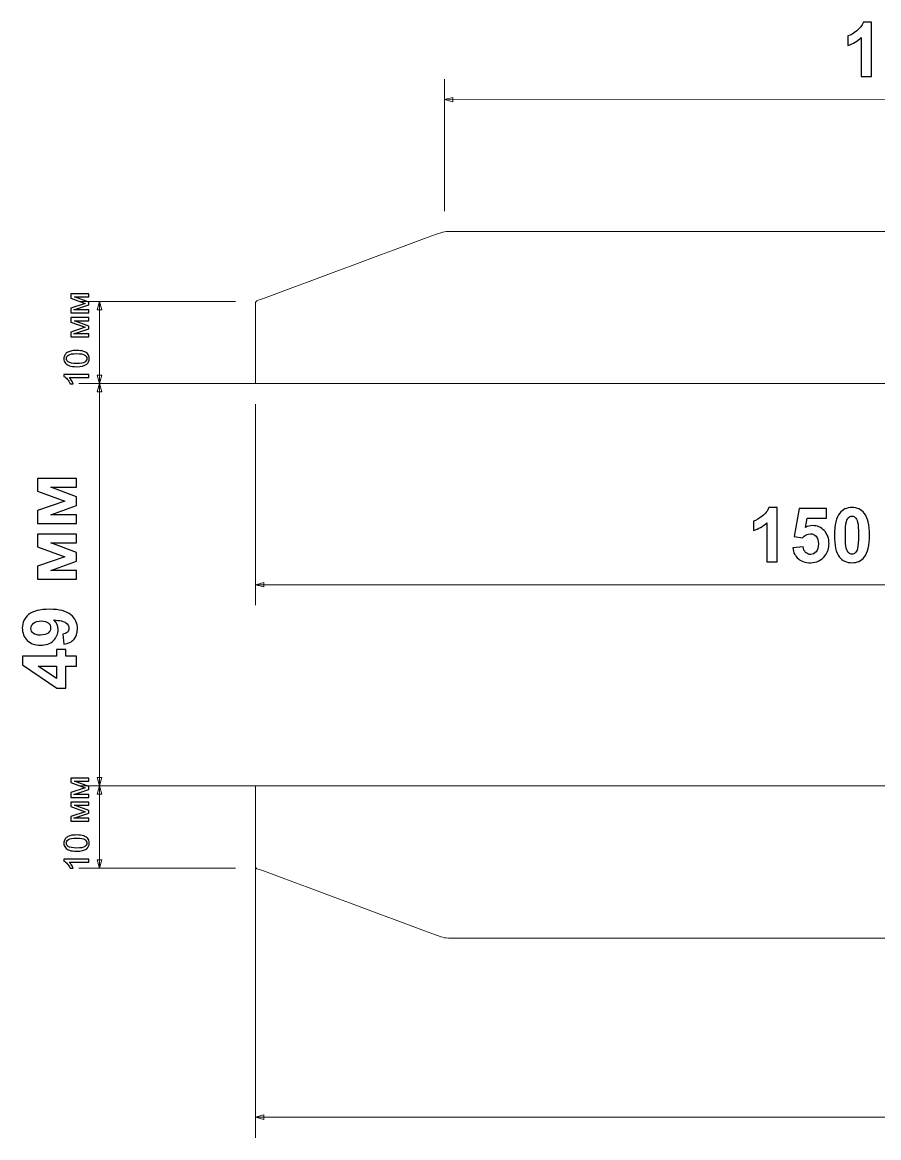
# Model space of a CAD drawing. Header units: centimetres. Extents: x -84 to 84, y -59 to 59.
# Drawn here: x -60.22 to -49.78, y 29.88 to 43.47 of the extents above; entities that cross this region are included whole.
import ezdxf

# ---------------------------------------------------------------- set-up
doc = ezdxf.new("R2010")
doc.units = ezdxf.units.CM
doc.header["$MEASUREMENT"] = 0
doc.layers.add('layer 1', color=7, linetype='Continuous')

msp = doc.modelspace()

# ---------------------------------------------------------------- linework, layer by layer
at = {"layer": 'layer 1', "color": 155}
for points, knots in [([(-49.87088, 42.80556), (-49.87088, 42.80556), (-49.99654, 42.80556), (-49.99654, 42.80556), (-49.99654, 42.80556), (-49.99654, 42.80556), (-49.99654, 43.28099), (-49.99654, 43.28099), (-49.99654, 43.28099), (-50.0424, 43.23788), (-50.09652, 43.20593), (-50.15889, 43.18529), (-50.15889, 43.18529), (-50.15889, 43.18529), (-50.15889, 43.29994), (-50.15889, 43.29994), (-50.15889, 43.29994), (-50.12602, 43.31064), (-50.0904, 43.33097), (-50.05203, 43.36109), (-50.05203, 43.36109), (-50.01351, 43.39105), (-49.98722, 43.42606), (-49.97285, 43.46596), (-49.97285, 43.46596), (-49.97285, 43.46596), (-49.87088, 43.46596), (-49.87088, 43.46596), (-49.87088, 43.46596), (-49.87088, 43.46596), (-49.87088, 42.80556), (-49.87088, 42.80556)], [0, 0, 0, 0, 0.11111111, 0.11111111, 0.11111111, 0.11111111, 0.22222222, 0.22222222, 0.22222222, 0.22222222, 0.33333333, 0.33333333, 0.33333333, 0.33333333, 0.44444444, 0.44444444, 0.44444444, 0.44444444, 0.55555556, 0.55555556, 0.55555556, 0.55555556, 0.66666667, 0.66666667, 0.66666667, 0.66666667, 0.77777778, 0.77777778, 0.77777778, 0.77777778, 1, 1, 1, 1]), ([(-59.62596, 39.92629), (-59.62596, 39.92629), (-59.62596, 39.98358), (-59.62596, 39.98358), (-59.62596, 39.98358), (-59.62596, 39.98358), (-59.45014, 40.04165), (-59.45014, 40.04165), (-59.45014, 40.04165), (-59.45014, 40.04165), (-59.62596, 40.10592), (-59.62596, 40.10592), (-59.62596, 40.10592), (-59.62596, 40.10592), (-59.62596, 40.15912), (-59.62596, 40.15912), (-59.62596, 40.15912), (-59.62596, 40.15912), (-59.40625, 40.15912), (-59.40625, 40.15912), (-59.40625, 40.15912), (-59.40625, 40.15912), (-59.40625, 40.12187), (-59.40625, 40.12187), (-59.40625, 40.12187), (-59.40625, 40.12187), (-59.58313, 40.12187), (-59.58313, 40.12187), (-59.58313, 40.12187), (-59.58313, 40.12187), (-59.40625, 40.05717), (-59.40625, 40.05717), (-59.40625, 40.05717), (-59.40625, 40.05717), (-59.40625, 40.02387), (-59.40625, 40.02387), (-59.40625, 40.02387), (-59.40625, 40.02387), (-59.5916, 39.9627), (-59.5916, 39.9627), (-59.5916, 39.9627), (-59.5916, 39.9627), (-59.40625, 39.9627), (-59.40625, 39.9627), (-59.40625, 39.9627), (-59.40625, 39.9627), (-59.40625, 39.92629), (-59.40625, 39.92629), (-59.40625, 39.92629), (-59.40625, 39.92629), (-59.62596, 39.92629), (-59.62596, 39.92629)], [0, 0, 0, 0, 0.07142857, 0.07142857, 0.07142857, 0.07142857, 0.14285714, 0.14285714, 0.14285714, 0.14285714, 0.21428571, 0.21428571, 0.21428571, 0.21428571, 0.28571429, 0.28571429, 0.28571429, 0.28571429, 0.35714286, 0.35714286, 0.35714286, 0.35714286, 0.42857143, 0.42857143, 0.42857143, 0.42857143, 0.5, 0.5, 0.5, 0.5, 0.57142857, 0.57142857, 0.57142857, 0.57142857, 0.64285714, 0.64285714, 0.64285714, 0.64285714, 0.71428571, 0.71428571, 0.71428571, 0.71428571, 0.78571429, 0.78571429, 0.78571429, 0.78571429, 0.85714286, 0.85714286, 0.85714286, 0.85714286, 1, 1, 1, 1]), ([(-59.62596, 39.63525), (-59.62596, 39.63525), (-59.62596, 39.69254), (-59.62596, 39.69254), (-59.62596, 39.69254), (-59.62596, 39.69254), (-59.45014, 39.75061), (-59.45014, 39.75061), (-59.45014, 39.75061), (-59.45014, 39.75061), (-59.62596, 39.81488), (-59.62596, 39.81488), (-59.62596, 39.81488), (-59.62596, 39.81488), (-59.62596, 39.86808), (-59.62596, 39.86808), (-59.62596, 39.86808), (-59.62596, 39.86808), (-59.40625, 39.86808), (-59.40625, 39.86808), (-59.40625, 39.86808), (-59.40625, 39.86808), (-59.40625, 39.83083), (-59.40625, 39.83083), (-59.40625, 39.83083), (-59.40625, 39.83083), (-59.58313, 39.83083), (-59.58313, 39.83083), (-59.58313, 39.83083), (-59.58313, 39.83083), (-59.40625, 39.76613), (-59.40625, 39.76613), (-59.40625, 39.76613), (-59.40625, 39.76613), (-59.40625, 39.73283), (-59.40625, 39.73283), (-59.40625, 39.73283), (-59.40625, 39.73283), (-59.5916, 39.67166), (-59.5916, 39.67166), (-59.5916, 39.67166), (-59.5916, 39.67166), (-59.40625, 39.67166), (-59.40625, 39.67166), (-59.40625, 39.67166), (-59.40625, 39.67166), (-59.40625, 39.63525), (-59.40625, 39.63525), (-59.40625, 39.63525), (-59.40625, 39.63525), (-59.62596, 39.63525), (-59.62596, 39.63525)], [0, 0, 0, 0, 0.07142857, 0.07142857, 0.07142857, 0.07142857, 0.14285714, 0.14285714, 0.14285714, 0.14285714, 0.21428571, 0.21428571, 0.21428571, 0.21428571, 0.28571429, 0.28571429, 0.28571429, 0.28571429, 0.35714286, 0.35714286, 0.35714286, 0.35714286, 0.42857143, 0.42857143, 0.42857143, 0.42857143, 0.5, 0.5, 0.5, 0.5, 0.57142857, 0.57142857, 0.57142857, 0.57142857, 0.64285714, 0.64285714, 0.64285714, 0.64285714, 0.71428571, 0.71428571, 0.71428571, 0.71428571, 0.78571429, 0.78571429, 0.78571429, 0.78571429, 0.85714286, 0.85714286, 0.85714286, 0.85714286, 1, 1, 1, 1]), ([(-59.55583, 39.27076), (-59.5916, 39.27076), (-59.62053, 39.27443), (-59.6424, 39.28177), (-59.6424, 39.28177), (-59.66434, 39.28917), (-59.6812, 39.30011), (-59.69299, 39.31465), (-59.69299, 39.31465), (-59.70477, 39.32911), (-59.71062, 39.34738), (-59.71062, 39.3694), (-59.71062, 39.3694), (-59.71062, 39.38562), (-59.70738, 39.39988), (-59.70082, 39.41222), (-59.70082, 39.41222), (-59.69426, 39.4245), (-59.6848, 39.43466), (-59.67245, 39.44256), (-59.67245, 39.44256), (-59.66018, 39.45046), (-59.64515, 39.45667), (-59.62744, 39.46119), (-59.62744, 39.46119), (-59.60973, 39.46577), (-59.58581, 39.46803), (-59.55583, 39.46803), (-59.55583, 39.46803), (-59.52027, 39.46803), (-59.49148, 39.46436), (-59.46961, 39.4571), (-59.46961, 39.4571), (-59.44767, 39.44983), (-59.4308, 39.43889), (-59.41895, 39.42436), (-59.41895, 39.42436), (-59.4071, 39.40989), (-59.40117, 39.39155), (-59.40117, 39.3694), (-59.40117, 39.3694), (-59.40117, 39.34026), (-59.41154, 39.31733), (-59.43236, 39.30068), (-59.43236, 39.30068), (-59.45776, 39.28071), (-59.49889, 39.27076), (-59.55583, 39.27076)], [0, 0, 0, 0, 0.07692308, 0.07692308, 0.07692308, 0.07692308, 0.15384615, 0.15384615, 0.15384615, 0.15384615, 0.23076923, 0.23076923, 0.23076923, 0.23076923, 0.30769231, 0.30769231, 0.30769231, 0.30769231, 0.38461538, 0.38461538, 0.38461538, 0.38461538, 0.46153846, 0.46153846, 0.46153846, 0.46153846, 0.53846154, 0.53846154, 0.53846154, 0.53846154, 0.61538462, 0.61538462, 0.61538462, 0.61538462, 0.69230769, 0.69230769, 0.69230769, 0.69230769, 0.76923077, 0.76923077, 0.76923077, 0.76923077, 0.84615385, 0.84615385, 0.84615385, 0.84615385, 1, 1, 1, 1]), ([(-59.55569, 39.30886), (-59.5058, 39.30886), (-59.47264, 39.31465), (-59.45627, 39.32629), (-59.45627, 39.32629), (-59.43983, 39.33793), (-59.43165, 39.35232), (-59.43165, 39.3694), (-59.43165, 39.3694), (-59.43165, 39.38647), (-59.4399, 39.40086), (-59.45634, 39.4125), (-59.45634, 39.4125), (-59.47285, 39.42415), (-59.50594, 39.42993), (-59.55569, 39.42993), (-59.55569, 39.42993), (-59.60557, 39.42993), (-59.63873, 39.42415), (-59.6551, 39.4125), (-59.6551, 39.4125), (-59.67154, 39.40093), (-59.67972, 39.3864), (-59.67972, 39.36897), (-59.67972, 39.36897), (-59.67972, 39.3519), (-59.67245, 39.33821), (-59.65799, 39.32798), (-59.65799, 39.32798), (-59.63958, 39.31521), (-59.60543, 39.30886), (-59.55569, 39.30886)], [0, 0, 0, 0, 0.11111111, 0.11111111, 0.11111111, 0.11111111, 0.22222222, 0.22222222, 0.22222222, 0.22222222, 0.33333333, 0.33333333, 0.33333333, 0.33333333, 0.44444444, 0.44444444, 0.44444444, 0.44444444, 0.55555556, 0.55555556, 0.55555556, 0.55555556, 0.66666667, 0.66666667, 0.66666667, 0.66666667, 0.77777778, 0.77777778, 0.77777778, 0.77777778, 1, 1, 1, 1]), ([(-59.40625, 39.17502), (-59.40625, 39.17502), (-59.40625, 39.13777), (-59.40625, 39.13777), (-59.40625, 39.13777), (-59.40625, 39.13777), (-59.64346, 39.13777), (-59.64346, 39.13777), (-59.64346, 39.13777), (-59.63485, 39.12881), (-59.62631, 39.11702), (-59.61777, 39.10249), (-59.61777, 39.10249), (-59.60924, 39.08795), (-59.60282, 39.07483), (-59.59858, 39.06326), (-59.59858, 39.06326), (-59.59858, 39.06326), (-59.63457, 39.06326), (-59.63457, 39.06326), (-59.63457, 39.06326), (-59.6443, 39.08407), (-59.65616, 39.10228), (-59.67013, 39.11787), (-59.67013, 39.11787), (-59.68403, 39.13346), (-59.6975, 39.14454), (-59.71062, 39.15103), (-59.71062, 39.15103), (-59.71062, 39.15103), (-59.71062, 39.17502), (-59.71062, 39.17502), (-59.71062, 39.17502), (-59.71062, 39.17502), (-59.40625, 39.17502), (-59.40625, 39.17502)], [0, 0, 0, 0, 0.1, 0.1, 0.1, 0.1, 0.2, 0.2, 0.2, 0.2, 0.3, 0.3, 0.3, 0.3, 0.4, 0.4, 0.4, 0.4, 0.5, 0.5, 0.5, 0.5, 0.6, 0.6, 0.6, 0.6, 0.7, 0.7, 0.7, 0.7, 0.8, 0.8, 0.8, 0.8, 1, 1, 1, 1]), ([(-60.03295, 37.36031), (-60.03295, 37.36031), (-60.03295, 37.51715), (-60.03295, 37.51715), (-60.03295, 37.51715), (-60.03295, 37.51715), (-59.70122, 37.6341), (-59.70122, 37.6341), (-59.70122, 37.6341), (-59.70122, 37.6341), (-60.03295, 37.75303), (-60.03295, 37.75303), (-60.03295, 37.75303), (-60.03295, 37.75303), (-60.03295, 37.90881), (-60.03295, 37.90881), (-60.03295, 37.90881), (-60.03295, 37.90881), (-59.55691, 37.90881), (-59.55691, 37.90881), (-59.55691, 37.90881), (-59.55691, 37.90881), (-59.55691, 37.80149), (-59.55691, 37.80149), (-59.55691, 37.80149), (-59.55691, 37.80149), (-59.87029, 37.80149), (-59.87029, 37.80149), (-59.87029, 37.80149), (-59.87029, 37.80149), (-59.55691, 37.68623), (-59.55691, 37.68623), (-59.55691, 37.68623), (-59.55691, 37.68623), (-59.55691, 37.57815), (-59.55691, 37.57815), (-59.55691, 37.57815), (-59.55691, 37.57815), (-59.87029, 37.46762), (-59.87029, 37.46762), (-59.87029, 37.46762), (-59.87029, 37.46762), (-59.55691, 37.46762), (-59.55691, 37.46762), (-59.55691, 37.46762), (-59.55691, 37.46762), (-59.55691, 37.36031), (-59.55691, 37.36031), (-59.55691, 37.36031), (-59.55691, 37.36031), (-60.03295, 37.36031), (-60.03295, 37.36031)], [0, 0, 0, 0, 0.07142857, 0.07142857, 0.07142857, 0.07142857, 0.14285714, 0.14285714, 0.14285714, 0.14285714, 0.21428571, 0.21428571, 0.21428571, 0.21428571, 0.28571429, 0.28571429, 0.28571429, 0.28571429, 0.35714286, 0.35714286, 0.35714286, 0.35714286, 0.42857143, 0.42857143, 0.42857143, 0.42857143, 0.5, 0.5, 0.5, 0.5, 0.57142857, 0.57142857, 0.57142857, 0.57142857, 0.64285714, 0.64285714, 0.64285714, 0.64285714, 0.71428571, 0.71428571, 0.71428571, 0.71428571, 0.78571429, 0.78571429, 0.78571429, 0.78571429, 0.85714286, 0.85714286, 0.85714286, 0.85714286, 1, 1, 1, 1]), ([(-51.02188, 36.89401), (-51.02188, 36.89401), (-51.14754, 36.89401), (-51.14754, 36.89401), (-51.14754, 36.89401), (-51.14754, 36.89401), (-51.14754, 37.36944), (-51.14754, 37.36944), (-51.14754, 37.36944), (-51.1934, 37.32633), (-51.24752, 37.29438), (-51.30989, 37.27374), (-51.30989, 37.27374), (-51.30989, 37.27374), (-51.30989, 37.38839), (-51.30989, 37.38839), (-51.30989, 37.38839), (-51.27702, 37.39909), (-51.2414, 37.41942), (-51.20303, 37.44954), (-51.20303, 37.44954), (-51.16451, 37.4795), (-51.13822, 37.51451), (-51.12385, 37.55441), (-51.12385, 37.55441), (-51.12385, 37.55441), (-51.02188, 37.55441), (-51.02188, 37.55441), (-51.02188, 37.55441), (-51.02188, 37.55441), (-51.02188, 36.89401), (-51.02188, 36.89401)], [0, 0, 0, 0, 0.11111111, 0.11111111, 0.11111111, 0.11111111, 0.22222222, 0.22222222, 0.22222222, 0.22222222, 0.33333333, 0.33333333, 0.33333333, 0.33333333, 0.44444444, 0.44444444, 0.44444444, 0.44444444, 0.55555556, 0.55555556, 0.55555556, 0.55555556, 0.66666667, 0.66666667, 0.66666667, 0.66666667, 0.77777778, 0.77777778, 0.77777778, 0.77777778, 1, 1, 1, 1]), ([(-50.83186, 37.06263), (-50.83186, 37.06263), (-50.7062, 37.07562), (-50.7062, 37.07562), (-50.7062, 37.07562), (-50.70253, 37.04719), (-50.69199, 37.02456), (-50.67441, 37.0079), (-50.67441, 37.0079), (-50.65667, 36.99124), (-50.63634, 36.98298), (-50.61326, 36.98298), (-50.61326, 36.98298), (-50.58696, 36.98298), (-50.56465, 36.99368), (-50.54645, 37.01524), (-50.54645, 37.01524), (-50.52826, 37.03679), (-50.51909, 37.0692), (-50.51909, 37.11246), (-50.51909, 37.11246), (-50.51909, 37.15312), (-50.52811, 37.18355), (-50.5463, 37.20388), (-50.5463, 37.20388), (-50.56434, 37.22421), (-50.58788, 37.2343), (-50.61693, 37.2343), (-50.61693, 37.2343), (-50.65316, 37.2343), (-50.68572, 37.2184), (-50.71446, 37.1866), (-50.71446, 37.1866), (-50.71446, 37.1866), (-50.81627, 37.20128), (-50.81627, 37.20128), (-50.81627, 37.20128), (-50.81627, 37.20128), (-50.75206, 37.54248), (-50.75206, 37.54248), (-50.75206, 37.54248), (-50.75206, 37.54248), (-50.41911, 37.54248), (-50.41911, 37.54248), (-50.41911, 37.54248), (-50.41911, 37.54248), (-50.41911, 37.42508), (-50.41911, 37.42508), (-50.41911, 37.42508), (-50.41911, 37.42508), (-50.65652, 37.42508), (-50.65652, 37.42508), (-50.65652, 37.42508), (-50.65652, 37.42508), (-50.67639, 37.31333), (-50.67639, 37.31333), (-50.67639, 37.31333), (-50.64842, 37.32724), (-50.61968, 37.33428), (-50.59033, 37.33428), (-50.59033, 37.33428), (-50.53438, 37.33428), (-50.48699, 37.31394), (-50.44816, 37.27313), (-50.44816, 37.27313), (-50.40918, 37.23246), (-50.38976, 37.17957), (-50.38976, 37.11445), (-50.38976, 37.11445), (-50.38976, 37.06018), (-50.40551, 37.01187), (-50.43685, 36.96922), (-50.43685, 36.96922), (-50.47965, 36.91113), (-50.53896, 36.88209), (-50.61479, 36.88209), (-50.61479, 36.88209), (-50.67548, 36.88209), (-50.72501, 36.89844), (-50.76322, 36.931), (-50.76322, 36.931), (-50.80159, 36.96372), (-50.82437, 37.00744), (-50.83186, 37.06263)], [0, 0, 0, 0, 0.04545455, 0.04545455, 0.04545455, 0.04545455, 0.09090909, 0.09090909, 0.09090909, 0.09090909, 0.13636364, 0.13636364, 0.13636364, 0.13636364, 0.18181818, 0.18181818, 0.18181818, 0.18181818, 0.22727273, 0.22727273, 0.22727273, 0.22727273, 0.27272727, 0.27272727, 0.27272727, 0.27272727, 0.31818182, 0.31818182, 0.31818182, 0.31818182, 0.36363636, 0.36363636, 0.36363636, 0.36363636, 0.40909091, 0.40909091, 0.40909091, 0.40909091, 0.45454545, 0.45454545, 0.45454545, 0.45454545, 0.5, 0.5, 0.5, 0.5, 0.54545455, 0.54545455, 0.54545455, 0.54545455, 0.59090909, 0.59090909, 0.59090909, 0.59090909, 0.63636364, 0.63636364, 0.63636364, 0.63636364, 0.68181818, 0.68181818, 0.68181818, 0.68181818, 0.72727273, 0.72727273, 0.72727273, 0.72727273, 0.77272727, 0.77272727, 0.77272727, 0.77272727, 0.81818182, 0.81818182, 0.81818182, 0.81818182, 0.86363636, 0.86363636, 0.86363636, 0.86363636, 0.90909091, 0.90909091, 0.90909091, 0.90909091, 1, 1, 1, 1]), ([(-50.11031, 37.55441), (-50.04672, 37.55441), (-49.99704, 37.53163), (-49.96111, 37.48608), (-49.96111, 37.48608), (-49.91846, 37.43227), (-49.89706, 37.34284), (-49.89706, 37.21809), (-49.89706, 37.21809), (-49.89706, 37.09351), (-49.91861, 37.00392), (-49.96157, 36.9495), (-49.96157, 36.9495), (-49.99719, 36.90456), (-50.04672, 36.88209), (-50.11031, 36.88209), (-50.11031, 36.88209), (-50.17421, 36.88209), (-50.22573, 36.9067), (-50.26486, 36.95592), (-50.26486, 36.95592), (-50.304, 37.00515), (-50.32357, 37.09305), (-50.32357, 37.21932), (-50.32357, 37.21932), (-50.32357, 37.34329), (-50.30201, 37.43257), (-50.25906, 37.48699), (-50.25906, 37.48699), (-50.22344, 37.53194), (-50.17391, 37.55441), (-50.11031, 37.55441)], [0, 0, 0, 0, 0.11111111, 0.11111111, 0.11111111, 0.11111111, 0.22222222, 0.22222222, 0.22222222, 0.22222222, 0.33333333, 0.33333333, 0.33333333, 0.33333333, 0.44444444, 0.44444444, 0.44444444, 0.44444444, 0.55555556, 0.55555556, 0.55555556, 0.55555556, 0.66666667, 0.66666667, 0.66666667, 0.66666667, 0.77777778, 0.77777778, 0.77777778, 0.77777778, 1, 1, 1, 1]), ([(-50.11031, 37.44985), (-50.12529, 37.44985), (-50.13875, 37.44495), (-50.15037, 37.43517), (-50.15037, 37.43517), (-50.16214, 37.42554), (-50.17131, 37.40811), (-50.17773, 37.38289), (-50.17773, 37.38289), (-50.18629, 37.35033), (-50.19057, 37.29529), (-50.19057, 37.21809), (-50.19057, 37.21809), (-50.19057, 37.14074), (-50.18675, 37.0877), (-50.1791, 37.0588), (-50.1791, 37.0588), (-50.17146, 37.02991), (-50.16183, 37.01065), (-50.15021, 37.00102), (-50.15021, 37.00102), (-50.13859, 36.99139), (-50.12529, 36.98665), (-50.11031, 36.98665), (-50.11031, 36.98665), (-50.09533, 36.98665), (-50.08188, 36.99154), (-50.07011, 37.00132), (-50.07011, 37.00132), (-50.05849, 37.01096), (-50.04932, 37.02838), (-50.0429, 37.05361), (-50.0429, 37.05361), (-50.03434, 37.08586), (-50.03006, 37.14074), (-50.03006, 37.21809), (-50.03006, 37.21809), (-50.03006, 37.29529), (-50.03388, 37.34834), (-50.04152, 37.37723), (-50.04152, 37.37723), (-50.04917, 37.40612), (-50.0588, 37.42554), (-50.07041, 37.43517), (-50.07041, 37.43517), (-50.08203, 37.44495), (-50.09533, 37.44985), (-50.11031, 37.44985)], [0, 0, 0, 0, 0.07692308, 0.07692308, 0.07692308, 0.07692308, 0.15384615, 0.15384615, 0.15384615, 0.15384615, 0.23076923, 0.23076923, 0.23076923, 0.23076923, 0.30769231, 0.30769231, 0.30769231, 0.30769231, 0.38461538, 0.38461538, 0.38461538, 0.38461538, 0.46153846, 0.46153846, 0.46153846, 0.46153846, 0.53846154, 0.53846154, 0.53846154, 0.53846154, 0.61538462, 0.61538462, 0.61538462, 0.61538462, 0.69230769, 0.69230769, 0.69230769, 0.69230769, 0.76923077, 0.76923077, 0.76923077, 0.76923077, 0.84615385, 0.84615385, 0.84615385, 0.84615385, 1, 1, 1, 1]), ([(-60.03295, 36.68187), (-60.03295, 36.68187), (-60.03295, 36.83871), (-60.03295, 36.83871), (-60.03295, 36.83871), (-60.03295, 36.83871), (-59.70122, 36.95566), (-59.70122, 36.95566), (-59.70122, 36.95566), (-59.70122, 36.95566), (-60.03295, 37.07459), (-60.03295, 37.07459), (-60.03295, 37.07459), (-60.03295, 37.07459), (-60.03295, 37.23037), (-60.03295, 37.23037), (-60.03295, 37.23037), (-60.03295, 37.23037), (-59.55691, 37.23037), (-59.55691, 37.23037), (-59.55691, 37.23037), (-59.55691, 37.23037), (-59.55691, 37.12305), (-59.55691, 37.12305), (-59.55691, 37.12305), (-59.55691, 37.12305), (-59.87029, 37.12305), (-59.87029, 37.12305), (-59.87029, 37.12305), (-59.87029, 37.12305), (-59.55691, 37.00779), (-59.55691, 37.00779), (-59.55691, 37.00779), (-59.55691, 37.00779), (-59.55691, 36.89971), (-59.55691, 36.89971), (-59.55691, 36.89971), (-59.55691, 36.89971), (-59.87029, 36.78918), (-59.87029, 36.78918), (-59.87029, 36.78918), (-59.87029, 36.78918), (-59.55691, 36.78918), (-59.55691, 36.78918), (-59.55691, 36.78918), (-59.55691, 36.78918), (-59.55691, 36.68187), (-59.55691, 36.68187), (-59.55691, 36.68187), (-59.55691, 36.68187), (-60.03295, 36.68187), (-60.03295, 36.68187)], [0, 0, 0, 0, 0.07142857, 0.07142857, 0.07142857, 0.07142857, 0.14285714, 0.14285714, 0.14285714, 0.14285714, 0.21428571, 0.21428571, 0.21428571, 0.21428571, 0.28571429, 0.28571429, 0.28571429, 0.28571429, 0.35714286, 0.35714286, 0.35714286, 0.35714286, 0.42857143, 0.42857143, 0.42857143, 0.42857143, 0.5, 0.5, 0.5, 0.5, 0.57142857, 0.57142857, 0.57142857, 0.57142857, 0.64285714, 0.64285714, 0.64285714, 0.64285714, 0.71428571, 0.71428571, 0.71428571, 0.71428571, 0.78571429, 0.78571429, 0.78571429, 0.78571429, 0.85714286, 0.85714286, 0.85714286, 0.85714286, 1, 1, 1, 1]), ([(-59.70947, 35.89031), (-59.70947, 35.89031), (-59.72293, 36.0123), (-59.72293, 36.0123), (-59.72293, 36.0123), (-59.69801, 36.0152), (-59.67951, 36.023), (-59.66759, 36.03538), (-59.66759, 36.03538), (-59.65551, 36.04777), (-59.64955, 36.06428), (-59.64955, 36.08461), (-59.64955, 36.08461), (-59.64955, 36.11044), (-59.66163, 36.1323), (-59.68563, 36.15034), (-59.68563, 36.15034), (-59.70963, 36.16838), (-59.75946, 36.17985), (-59.83483, 36.18489), (-59.83483, 36.18489), (-59.79814, 36.15325), (-59.77979, 36.11381), (-59.77979, 36.06626), (-59.77979, 36.06626), (-59.77979, 36.01475), (-59.79967, 35.97011), (-59.83957, 35.93265), (-59.83957, 35.93265), (-59.87947, 35.8952), (-59.93129, 35.87655), (-59.99519, 35.87655), (-59.99519, 35.87655), (-60.06184, 35.87655), (-60.1155, 35.89627), (-60.15616, 35.93586), (-60.15616, 35.93586), (-60.19698, 35.97546), (-60.21731, 36.02591), (-60.21731, 36.08705), (-60.21731, 36.08705), (-60.21731, 36.15355), (-60.19147, 36.20828), (-60.13996, 36.25093), (-60.13996, 36.25093), (-60.08829, 36.29358), (-60.00344, 36.31498), (-59.88512, 36.31498), (-59.88512, 36.31498), (-59.76497, 36.31498), (-59.67814, 36.29282), (-59.62494, 36.24848), (-59.62494, 36.24848), (-59.57159, 36.20415), (-59.54499, 36.14637), (-59.54499, 36.07513), (-59.54499, 36.07513), (-59.54499, 36.02392), (-59.55874, 35.98264), (-59.58626, 35.951), (-59.58626, 35.951), (-59.61362, 35.91951), (-59.65475, 35.89918), (-59.70947, 35.89031)], [0, 0, 0, 0, 0.05882353, 0.05882353, 0.05882353, 0.05882353, 0.11764706, 0.11764706, 0.11764706, 0.11764706, 0.17647059, 0.17647059, 0.17647059, 0.17647059, 0.23529412, 0.23529412, 0.23529412, 0.23529412, 0.29411765, 0.29411765, 0.29411765, 0.29411765, 0.35294118, 0.35294118, 0.35294118, 0.35294118, 0.41176471, 0.41176471, 0.41176471, 0.41176471, 0.47058824, 0.47058824, 0.47058824, 0.47058824, 0.52941176, 0.52941176, 0.52941176, 0.52941176, 0.58823529, 0.58823529, 0.58823529, 0.58823529, 0.64705882, 0.64705882, 0.64705882, 0.64705882, 0.70588235, 0.70588235, 0.70588235, 0.70588235, 0.76470588, 0.76470588, 0.76470588, 0.76470588, 0.82352941, 0.82352941, 0.82352941, 0.82352941, 0.88235294, 0.88235294, 0.88235294, 0.88235294, 1, 1, 1, 1]), ([(-59.98495, 36.17373), (-60.02546, 36.17373), (-60.05695, 36.16441), (-60.07927, 36.14576), (-60.07927, 36.14576), (-60.10159, 36.12726), (-60.11275, 36.1057), (-60.11275, 36.08124), (-60.11275, 36.08124), (-60.11275, 36.05801), (-60.10357, 36.03875), (-60.08523, 36.02346), (-60.08523, 36.02346), (-60.06688, 36.00802), (-60.03692, 36.00038), (-59.99534, 36.00038), (-59.99534, 36.00038), (-59.953, 36.00038), (-59.92196, 36.00878), (-59.90209, 36.02545), (-59.90209, 36.02545), (-59.88237, 36.04211), (-59.87243, 36.0629), (-59.87243, 36.08797), (-59.87243, 36.08797), (-59.87243, 36.11212), (-59.88191, 36.13246), (-59.90102, 36.14897), (-59.90102, 36.14897), (-59.92013, 36.16548), (-59.9481, 36.17373), (-59.98495, 36.17373)], [0, 0, 0, 0, 0.11111111, 0.11111111, 0.11111111, 0.11111111, 0.22222222, 0.22222222, 0.22222222, 0.22222222, 0.33333333, 0.33333333, 0.33333333, 0.33333333, 0.44444444, 0.44444444, 0.44444444, 0.44444444, 0.55555556, 0.55555556, 0.55555556, 0.55555556, 0.66666667, 0.66666667, 0.66666667, 0.66666667, 0.77777778, 0.77777778, 0.77777778, 0.77777778, 1, 1, 1, 1]), ([(-59.55691, 35.62233), (-59.55691, 35.62233), (-59.68899, 35.62233), (-59.68899, 35.62233), (-59.68899, 35.62233), (-59.68899, 35.62233), (-59.68899, 35.3545), (-59.68899, 35.3545), (-59.68899, 35.3545), (-59.68899, 35.3545), (-59.7986, 35.3545), (-59.7986, 35.3545), (-59.7986, 35.3545), (-59.7986, 35.3545), (-60.21639, 35.63853), (-60.21639, 35.63853), (-60.21639, 35.63853), (-60.21639, 35.63853), (-60.21639, 35.74432), (-60.21639, 35.74432), (-60.21639, 35.74432), (-60.21639, 35.74432), (-59.79906, 35.74432), (-59.79906, 35.74432), (-59.79906, 35.74432), (-59.79906, 35.74432), (-59.79906, 35.82595), (-59.79906, 35.82595), (-59.79906, 35.82595), (-59.79906, 35.82595), (-59.68899, 35.82595), (-59.68899, 35.82595), (-59.68899, 35.82595), (-59.68899, 35.82595), (-59.68899, 35.74432), (-59.68899, 35.74432), (-59.68899, 35.74432), (-59.68899, 35.74432), (-59.55691, 35.74432), (-59.55691, 35.74432), (-59.55691, 35.74432), (-59.55691, 35.74432), (-59.55691, 35.62233), (-59.55691, 35.62233)], [0, 0, 0, 0, 0.08333333, 0.08333333, 0.08333333, 0.08333333, 0.16666667, 0.16666667, 0.16666667, 0.16666667, 0.25, 0.25, 0.25, 0.25, 0.33333333, 0.33333333, 0.33333333, 0.33333333, 0.41666667, 0.41666667, 0.41666667, 0.41666667, 0.5, 0.5, 0.5, 0.5, 0.58333333, 0.58333333, 0.58333333, 0.58333333, 0.66666667, 0.66666667, 0.66666667, 0.66666667, 0.75, 0.75, 0.75, 0.75, 0.83333333, 0.83333333, 0.83333333, 0.83333333, 1, 1, 1, 1]), ([(-59.79906, 35.62233), (-59.79906, 35.62233), (-60.02332, 35.62233), (-60.02332, 35.62233), (-60.02332, 35.62233), (-60.02332, 35.62233), (-59.79906, 35.47221), (-59.79906, 35.47221), (-59.79906, 35.47221), (-59.79906, 35.47221), (-59.79906, 35.62233), (-59.79906, 35.62233)], [0, 0, 0, 0, 0.25, 0.25, 0.25, 0.25, 0.5, 0.5, 0.5, 0.5, 1, 1, 1, 1]), ([(-59.62596, 34.02379), (-59.62596, 34.02379), (-59.62596, 34.08108), (-59.62596, 34.08108), (-59.62596, 34.08108), (-59.62596, 34.08108), (-59.45014, 34.13915), (-59.45014, 34.13915), (-59.45014, 34.13915), (-59.45014, 34.13915), (-59.62596, 34.20342), (-59.62596, 34.20342), (-59.62596, 34.20342), (-59.62596, 34.20342), (-59.62596, 34.25662), (-59.62596, 34.25662), (-59.62596, 34.25662), (-59.62596, 34.25662), (-59.40625, 34.25662), (-59.40625, 34.25662), (-59.40625, 34.25662), (-59.40625, 34.25662), (-59.40625, 34.21937), (-59.40625, 34.21937), (-59.40625, 34.21937), (-59.40625, 34.21937), (-59.58313, 34.21937), (-59.58313, 34.21937), (-59.58313, 34.21937), (-59.58313, 34.21937), (-59.40625, 34.15467), (-59.40625, 34.15467), (-59.40625, 34.15467), (-59.40625, 34.15467), (-59.40625, 34.12137), (-59.40625, 34.12137), (-59.40625, 34.12137), (-59.40625, 34.12137), (-59.5916, 34.0602), (-59.5916, 34.0602), (-59.5916, 34.0602), (-59.5916, 34.0602), (-59.40625, 34.0602), (-59.40625, 34.0602), (-59.40625, 34.0602), (-59.40625, 34.0602), (-59.40625, 34.02379), (-59.40625, 34.02379), (-59.40625, 34.02379), (-59.40625, 34.02379), (-59.62596, 34.02379), (-59.62596, 34.02379)], [0, 0, 0, 0, 0.07142857, 0.07142857, 0.07142857, 0.07142857, 0.14285714, 0.14285714, 0.14285714, 0.14285714, 0.21428571, 0.21428571, 0.21428571, 0.21428571, 0.28571429, 0.28571429, 0.28571429, 0.28571429, 0.35714286, 0.35714286, 0.35714286, 0.35714286, 0.42857143, 0.42857143, 0.42857143, 0.42857143, 0.5, 0.5, 0.5, 0.5, 0.57142857, 0.57142857, 0.57142857, 0.57142857, 0.64285714, 0.64285714, 0.64285714, 0.64285714, 0.71428571, 0.71428571, 0.71428571, 0.71428571, 0.78571429, 0.78571429, 0.78571429, 0.78571429, 0.85714286, 0.85714286, 0.85714286, 0.85714286, 1, 1, 1, 1]), ([(-59.62596, 33.73275), (-59.62596, 33.73275), (-59.62596, 33.79004), (-59.62596, 33.79004), (-59.62596, 33.79004), (-59.62596, 33.79004), (-59.45014, 33.84811), (-59.45014, 33.84811), (-59.45014, 33.84811), (-59.45014, 33.84811), (-59.62596, 33.91238), (-59.62596, 33.91238), (-59.62596, 33.91238), (-59.62596, 33.91238), (-59.62596, 33.96558), (-59.62596, 33.96558), (-59.62596, 33.96558), (-59.62596, 33.96558), (-59.40625, 33.96558), (-59.40625, 33.96558), (-59.40625, 33.96558), (-59.40625, 33.96558), (-59.40625, 33.92833), (-59.40625, 33.92833), (-59.40625, 33.92833), (-59.40625, 33.92833), (-59.58313, 33.92833), (-59.58313, 33.92833), (-59.58313, 33.92833), (-59.58313, 33.92833), (-59.40625, 33.86363), (-59.40625, 33.86363), (-59.40625, 33.86363), (-59.40625, 33.86363), (-59.40625, 33.83033), (-59.40625, 33.83033), (-59.40625, 33.83033), (-59.40625, 33.83033), (-59.5916, 33.76916), (-59.5916, 33.76916), (-59.5916, 33.76916), (-59.5916, 33.76916), (-59.40625, 33.76916), (-59.40625, 33.76916), (-59.40625, 33.76916), (-59.40625, 33.76916), (-59.40625, 33.73275), (-59.40625, 33.73275), (-59.40625, 33.73275), (-59.40625, 33.73275), (-59.62596, 33.73275), (-59.62596, 33.73275)], [0, 0, 0, 0, 0.07142857, 0.07142857, 0.07142857, 0.07142857, 0.14285714, 0.14285714, 0.14285714, 0.14285714, 0.21428571, 0.21428571, 0.21428571, 0.21428571, 0.28571429, 0.28571429, 0.28571429, 0.28571429, 0.35714286, 0.35714286, 0.35714286, 0.35714286, 0.42857143, 0.42857143, 0.42857143, 0.42857143, 0.5, 0.5, 0.5, 0.5, 0.57142857, 0.57142857, 0.57142857, 0.57142857, 0.64285714, 0.64285714, 0.64285714, 0.64285714, 0.71428571, 0.71428571, 0.71428571, 0.71428571, 0.78571429, 0.78571429, 0.78571429, 0.78571429, 0.85714286, 0.85714286, 0.85714286, 0.85714286, 1, 1, 1, 1]), ([(-59.55583, 33.36826), (-59.5916, 33.36826), (-59.62053, 33.37193), (-59.6424, 33.37927), (-59.6424, 33.37927), (-59.66434, 33.38667), (-59.6812, 33.39761), (-59.69299, 33.41215), (-59.69299, 33.41215), (-59.70477, 33.42661), (-59.71062, 33.44488), (-59.71062, 33.4669), (-59.71062, 33.4669), (-59.71062, 33.48312), (-59.70738, 33.49738), (-59.70082, 33.50972), (-59.70082, 33.50972), (-59.69426, 33.522), (-59.6848, 33.53216), (-59.67245, 33.54006), (-59.67245, 33.54006), (-59.66018, 33.54796), (-59.64515, 33.55417), (-59.62744, 33.55869), (-59.62744, 33.55869), (-59.60973, 33.56327), (-59.58581, 33.56553), (-59.55583, 33.56553), (-59.55583, 33.56553), (-59.52027, 33.56553), (-59.49148, 33.56186), (-59.46961, 33.5546), (-59.46961, 33.5546), (-59.44767, 33.54733), (-59.4308, 33.53639), (-59.41895, 33.52186), (-59.41895, 33.52186), (-59.4071, 33.50739), (-59.40117, 33.48905), (-59.40117, 33.4669), (-59.40117, 33.4669), (-59.40117, 33.43776), (-59.41154, 33.41483), (-59.43236, 33.39818), (-59.43236, 33.39818), (-59.45776, 33.37821), (-59.49889, 33.36826), (-59.55583, 33.36826)], [0, 0, 0, 0, 0.07692308, 0.07692308, 0.07692308, 0.07692308, 0.15384615, 0.15384615, 0.15384615, 0.15384615, 0.23076923, 0.23076923, 0.23076923, 0.23076923, 0.30769231, 0.30769231, 0.30769231, 0.30769231, 0.38461538, 0.38461538, 0.38461538, 0.38461538, 0.46153846, 0.46153846, 0.46153846, 0.46153846, 0.53846154, 0.53846154, 0.53846154, 0.53846154, 0.61538462, 0.61538462, 0.61538462, 0.61538462, 0.69230769, 0.69230769, 0.69230769, 0.69230769, 0.76923077, 0.76923077, 0.76923077, 0.76923077, 0.84615385, 0.84615385, 0.84615385, 0.84615385, 1, 1, 1, 1]), ([(-59.55569, 33.40636), (-59.5058, 33.40636), (-59.47264, 33.41215), (-59.45627, 33.42379), (-59.45627, 33.42379), (-59.43983, 33.43543), (-59.43165, 33.44982), (-59.43165, 33.4669), (-59.43165, 33.4669), (-59.43165, 33.48397), (-59.4399, 33.49836), (-59.45634, 33.51), (-59.45634, 33.51), (-59.47285, 33.52165), (-59.50594, 33.52743), (-59.55569, 33.52743), (-59.55569, 33.52743), (-59.60557, 33.52743), (-59.63873, 33.52165), (-59.6551, 33.51), (-59.6551, 33.51), (-59.67154, 33.49843), (-59.67972, 33.4839), (-59.67972, 33.46647), (-59.67972, 33.46647), (-59.67972, 33.4494), (-59.67245, 33.43571), (-59.65799, 33.42548), (-59.65799, 33.42548), (-59.63958, 33.41271), (-59.60543, 33.40636), (-59.55569, 33.40636)], [0, 0, 0, 0, 0.11111111, 0.11111111, 0.11111111, 0.11111111, 0.22222222, 0.22222222, 0.22222222, 0.22222222, 0.33333333, 0.33333333, 0.33333333, 0.33333333, 0.44444444, 0.44444444, 0.44444444, 0.44444444, 0.55555556, 0.55555556, 0.55555556, 0.55555556, 0.66666667, 0.66666667, 0.66666667, 0.66666667, 0.77777778, 0.77777778, 0.77777778, 0.77777778, 1, 1, 1, 1]), ([(-59.40625, 33.27252), (-59.40625, 33.27252), (-59.40625, 33.23527), (-59.40625, 33.23527), (-59.40625, 33.23527), (-59.40625, 33.23527), (-59.64346, 33.23527), (-59.64346, 33.23527), (-59.64346, 33.23527), (-59.63485, 33.22631), (-59.62631, 33.21452), (-59.61777, 33.19999), (-59.61777, 33.19999), (-59.60924, 33.18545), (-59.60282, 33.17233), (-59.59858, 33.16076), (-59.59858, 33.16076), (-59.59858, 33.16076), (-59.63457, 33.16076), (-59.63457, 33.16076), (-59.63457, 33.16076), (-59.6443, 33.18157), (-59.65616, 33.19978), (-59.67013, 33.21537), (-59.67013, 33.21537), (-59.68403, 33.23096), (-59.6975, 33.24204), (-59.71062, 33.24853), (-59.71062, 33.24853), (-59.71062, 33.24853), (-59.71062, 33.27252), (-59.71062, 33.27252), (-59.71062, 33.27252), (-59.71062, 33.27252), (-59.40625, 33.27252), (-59.40625, 33.27252)], [0, 0, 0, 0, 0.1, 0.1, 0.1, 0.1, 0.2, 0.2, 0.2, 0.2, 0.3, 0.3, 0.3, 0.3, 0.4, 0.4, 0.4, 0.4, 0.5, 0.5, 0.5, 0.5, 0.6, 0.6, 0.6, 0.6, 0.7, 0.7, 0.7, 0.7, 0.8, 0.8, 0.8, 0.8, 1, 1, 1, 1])]:
    msp.add_open_spline(points, degree=3, knots=knots, dxfattribs=at)
at = {"layer": 'layer 1', "color": 155, "lineweight": 9}
for points in [[(-55.07432, 41.16397), (-55.07432, 41.16397), (-55.07494, 42.7739), (-55.07494, 42.7739)], [(-55.07485, 42.52391), (-55.07485, 42.52391), (-42.37827, 42.5288), (-42.37827, 42.5288)], [(-57.61873, 40.06672), (-57.61873, 40.06672), (-59.52712, 40.06672), (-59.52712, 40.06672)], [(-59.27712, 40.06672), (-59.27712, 40.06672), (-59.27712, 39.06422), (-59.27712, 39.06422)], [(-56.64846, 39.06422), (-56.64846, 39.06422), (-59.52712, 39.06422), (-59.52712, 39.06422)], [(-57.61873, 39.06422), (-57.61873, 39.06422), (-59.52712, 39.06422), (-59.52712, 39.06422)], [(-59.27712, 39.06422), (-59.27712, 39.06422), (-59.27712, 34.16422), (-59.27712, 34.16422)], [(-57.37765, 38.81422), (-57.37765, 38.81422), (-57.37765, 36.36422), (-57.37765, 36.36422)], [(-57.37765, 36.61422), (-57.37765, 36.61422), (-42.37765, 36.61422), (-42.37765, 36.61422)], [(-56.64846, 34.16422), (-56.64846, 34.16422), (-59.52712, 34.16422), (-59.52712, 34.16422)], [(-57.61873, 34.16422), (-57.61873, 34.16422), (-59.52712, 34.16422), (-59.52712, 34.16422)], [(-59.27712, 33.16172), (-59.27712, 33.16172), (-59.27712, 34.16422), (-59.27712, 34.16422)], [(-57.37765, 33.45948), (-57.37765, 33.45948), (-57.37765, 29.87781), (-57.37765, 29.87781)], [(-57.61873, 33.16172), (-57.61873, 33.16172), (-59.52712, 33.16172), (-59.52712, 33.16172)], [(-57.37765, 30.12781), (-57.37765, 30.12781), (-4.84521, 30.12781), (-4.84521, 30.12781)]]:
    msp.add_open_spline(points, degree=3, dxfattribs=at)
for points in [[(-54.97324, 42.49672), (-54.97324, 42.49672), (-55.07485, 42.52391), (-55.07485, 42.52391), (-55.07485, 42.52391), (-55.07485, 42.52391), (-54.97326, 42.55117), (-54.97326, 42.55117), (-54.97326, 42.55117), (-54.97326, 42.55117), (-54.97324, 42.49672), (-54.97324, 42.49672)], [(-59.30434, 39.96512), (-59.30434, 39.96512), (-59.27712, 40.06672), (-59.27712, 40.06672), (-59.27712, 40.06672), (-59.27712, 40.06672), (-59.24989, 39.96512), (-59.24989, 39.96512), (-59.24989, 39.96512), (-59.24989, 39.96512), (-59.30434, 39.96512), (-59.30434, 39.96512)], [(-59.30434, 39.16581), (-59.30434, 39.16581), (-59.27712, 39.06422), (-59.27712, 39.06422), (-59.27712, 39.06422), (-59.27712, 39.06422), (-59.24989, 39.16581), (-59.24989, 39.16581), (-59.24989, 39.16581), (-59.24989, 39.16581), (-59.30434, 39.16581), (-59.30434, 39.16581)], [(-59.30434, 38.96262), (-59.30434, 38.96262), (-59.27712, 39.06422), (-59.27712, 39.06422), (-59.27712, 39.06422), (-59.27712, 39.06422), (-59.24989, 38.96262), (-59.24989, 38.96262), (-59.24989, 38.96262), (-59.24989, 38.96262), (-59.30434, 38.96262), (-59.30434, 38.96262)], [(-57.27605, 36.58699), (-57.27605, 36.58699), (-57.37765, 36.61422), (-57.37765, 36.61422), (-57.37765, 36.61422), (-57.37765, 36.61422), (-57.27605, 36.64144), (-57.27605, 36.64144), (-57.27605, 36.64144), (-57.27605, 36.64144), (-57.27605, 36.58699), (-57.27605, 36.58699)], [(-59.30434, 34.26581), (-59.30434, 34.26581), (-59.27712, 34.16422), (-59.27712, 34.16422), (-59.27712, 34.16422), (-59.27712, 34.16422), (-59.24989, 34.26581), (-59.24989, 34.26581), (-59.24989, 34.26581), (-59.24989, 34.26581), (-59.30434, 34.26581), (-59.30434, 34.26581)], [(-59.24989, 34.06262), (-59.24989, 34.06262), (-59.27712, 34.16422), (-59.27712, 34.16422), (-59.27712, 34.16422), (-59.27712, 34.16422), (-59.30434, 34.06262), (-59.30434, 34.06262), (-59.30434, 34.06262), (-59.30434, 34.06262), (-59.24989, 34.06262), (-59.24989, 34.06262)], [(-59.24989, 33.26331), (-59.24989, 33.26331), (-59.27712, 33.16172), (-59.27712, 33.16172), (-59.27712, 33.16172), (-59.27712, 33.16172), (-59.30434, 33.26331), (-59.30434, 33.26331), (-59.30434, 33.26331), (-59.30434, 33.26331), (-59.24989, 33.26331), (-59.24989, 33.26331)], [(-57.27605, 30.10058), (-57.27605, 30.10058), (-57.37765, 30.12781), (-57.37765, 30.12781), (-57.37765, 30.12781), (-57.37765, 30.12781), (-57.27605, 30.15503), (-57.27605, 30.15503), (-57.27605, 30.15503), (-57.27605, 30.15503), (-57.27605, 30.10058), (-57.27605, 30.10058)]]:
    msp.add_open_spline(points, degree=3, knots=[0, 0, 0, 0, 0.25, 0.25, 0.25, 0.25, 0.5, 0.5, 0.5, 0.5, 1, 1, 1, 1], dxfattribs=at)
at = {"layer": 'layer 1', "color": 254, "lineweight": 20}
msp.add_open_spline([(-54.95849, 40.91887), (-54.95849, 40.91887), (50.96113, 40.91887), (50.96113, 40.91887), (50.96113, 40.91887), (51.67024, 40.91887), (51.62215, 40.8421), (51.62143, 40.51579), (51.62143, 40.51579), (51.62143, 40.51579), (51.62143, 36.61422), (51.62143, 36.61422), (51.62143, 36.61422), (51.62143, 36.61422), (51.62143, 32.71265), (51.62143, 32.71265), (51.62143, 32.71265), (51.62215, 32.38634), (51.67024, 32.30957), (50.96113, 32.30957), (50.96113, 32.30957), (50.96113, 32.30957), (-54.95849, 32.30957), (-54.95849, 32.30957), (-54.95849, 32.30957), (-55.07312, 32.30957), (-55.07723, 32.3094), (-55.18469, 32.34926), (-55.18469, 32.34926), (-55.88335, 32.60842), (-56.58204, 32.86765), (-57.2807, 33.12684), (-57.2807, 33.12684), (-57.39009, 33.16739), (-57.37765, 33.14096), (-57.37765, 33.25473), (-57.37765, 33.25473), (-57.37765, 33.55789), (-57.37765, 33.86106), (-57.37765, 34.16422), (-57.37765, 34.16422), (-57.37765, 34.16422), (-42.37765, 34.16422), (-42.37765, 34.16422), (-42.37765, 34.16422), (-42.37765, 34.16422), (-42.37765, 36.61422), (-42.37765, 36.61422), (-42.37765, 36.61422), (-42.37765, 36.61422), (-42.37765, 39.06422), (-42.37765, 39.06422), (-42.37765, 39.06422), (-42.37765, 39.06422), (-57.37765, 39.06422), (-57.37765, 39.06422), (-57.37765, 39.06422), (-57.37765, 39.36738), (-57.37765, 39.67055), (-57.37765, 39.97371), (-57.37765, 39.97371), (-57.37765, 40.08748), (-57.39009, 40.06105), (-57.2807, 40.1016), (-57.2807, 40.1016), (-56.58204, 40.36079), (-55.88335, 40.62002), (-55.18469, 40.87918), (-55.18469, 40.87918), (-55.07723, 40.91904), (-55.07312, 40.91887), (-54.95849, 40.91887)], degree=3, knots=[0, 0, 0, 0, 0.05263158, 0.05263158, 0.05263158, 0.05263158, 0.10526316, 0.10526316, 0.10526316, 0.10526316, 0.15789474, 0.15789474, 0.15789474, 0.15789474, 0.21052632, 0.21052632, 0.21052632, 0.21052632, 0.26315789, 0.26315789, 0.26315789, 0.26315789, 0.31578947, 0.31578947, 0.31578947, 0.31578947, 0.36842105, 0.36842105, 0.36842105, 0.36842105, 0.42105263, 0.42105263, 0.42105263, 0.42105263, 0.47368421, 0.47368421, 0.47368421, 0.47368421, 0.52631579, 0.52631579, 0.52631579, 0.52631579, 0.57894737, 0.57894737, 0.57894737, 0.57894737, 0.63157895, 0.63157895, 0.63157895, 0.63157895, 0.68421053, 0.68421053, 0.68421053, 0.68421053, 0.73684211, 0.73684211, 0.73684211, 0.73684211, 0.78947368, 0.78947368, 0.78947368, 0.78947368, 0.84210526, 0.84210526, 0.84210526, 0.84210526, 0.89473684, 0.89473684, 0.89473684, 0.89473684, 1, 1, 1, 1], dxfattribs=at)

doc.saveas('drawing.dxf')
